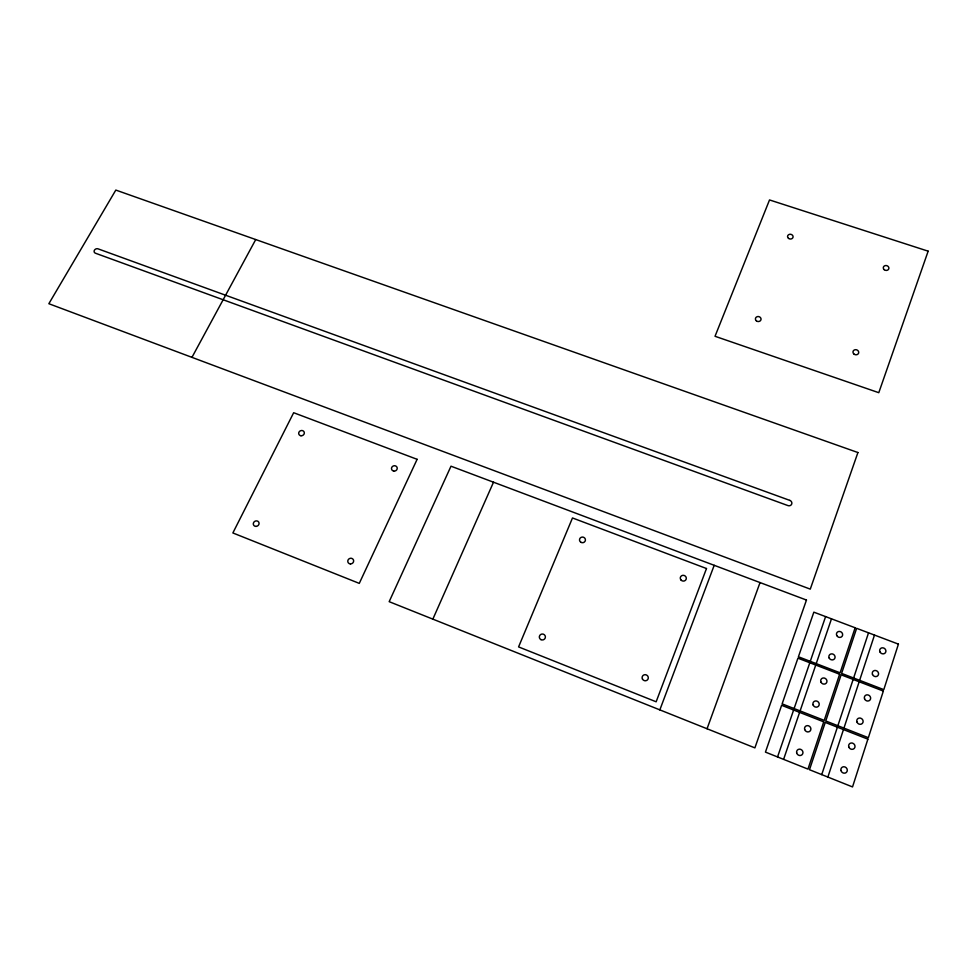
<?xml version="1.0" encoding="UTF-8"?>
<svg xmlns="http://www.w3.org/2000/svg" width="977" height="977" viewBox="0 0 977 977"><rect width="100%" height="100%" fill="white"/><g stroke="black" fill="none" stroke-linecap="round" stroke-linejoin="round"><path stroke-width="1.47" d="M827.873 777.069L843.469 729.575M843.945 728.109L859.162 681.763M859.626 680.334L874.488 635.074M821.742 774.614L837.387 727.193M837.863 725.728L853.141 679.442M853.617 678.014L868.529 632.815M783.603 759.361L799.613 712.367M800.114 710.926L815.746 665.044M816.222 663.627L831.488 618.832M777.545 756.943L793.617 710.01M794.106 708.569L809.799 662.76M810.275 661.344L825.602 616.597M707.055 728.757L760.033 582.573M659.841 709.888L714.199 565.317M432.848 619.137L493.507 482.211M191.956 357.362L255.73 239.56M867.881 739.162L852.53 786.925L809.493 769.717L825.26 722.43L867.881 739.162M883.342 691.069L868.358 737.684L825.748 720.977L841.136 674.814L883.342 691.069M898.425 644.124L883.806 689.628L841.612 673.397L856.634 628.321L898.425 644.124M823.745 721.844L807.967 769.107L765.443 752.107L781.624 705.309L823.745 721.844M839.634 674.24L824.234 720.379L782.125 703.867L797.928 658.18L839.634 674.24M855.144 627.771L840.11 672.823L798.417 656.776L813.841 612.164L855.144 627.771M806.465 600.049L754.891 747.881L389.176 601.673L450.995 466.2L806.465 600.049M857.916 452.534L810.275 589.131L48.85 303.713L115.823 190.075L857.916 452.534M928.15 251.174L878.787 392.693L715.03 336.283L769.522 199.943L928.15 251.174M706.493 568.529L656.153 701.791L518.579 646.908L572.485 517.957L706.493 568.529M417.118 459.324L359.28 583.379L232.868 532.953L293.662 412.721L417.118 459.324M789.819 500.395L98.042 248.842A2.723 2.259 -24.4 0 0 94.439 250.197A2.723 2.259 -24.4 0 0 95.477 253.226L787.938 505.585A3.016 2.76 20.4 0 0 791.712 504.022A3.016 2.76 20.4 0 0 789.819 500.395M642.451 679.052A3.126 3.029 33.1 0 0 647.812 679.455A3.126 3.029 33.1 0 0 645.357 674.68A3.126 3.029 33.1 0 0 642.451 679.052M680.981 579.996A3.041 2.882 19.5 0 0 686.135 579.288A3.041 2.882 19.5 0 0 682.764 575.331A3.041 2.882 19.5 0 0 680.981 579.996M540.965 639.642A3.041 2.98 -3.5 0 0 545.398 636.857A3.041 2.98 -3.5 0 0 540.733 634.476A3.041 2.98 -3.5 0 0 540.965 639.642M580.765 542.198A2.968 2.833 2.9 0 0 585.418 540.159A2.968 2.833 2.9 0 0 581.217 537.313A2.968 2.833 2.9 0 0 580.765 542.198M879.984 651.964A3.224 2.943 35.3 0 0 885.406 652.721A3.224 2.943 35.3 0 0 882.964 647.824A3.224 2.943 35.3 0 0 879.984 651.964M836.752 635.538A3.187 2.931 33.2 0 0 842.125 636.296A3.187 2.931 33.2 0 0 839.756 631.447A3.187 2.931 33.2 0 0 836.752 635.538M872.498 674.46A3.249 2.968 37.1 0 0 877.92 675.608A3.249 2.968 37.1 0 0 875.832 670.527A3.249 2.968 37.1 0 0 872.498 674.46M829.155 658.009A3.212 2.968 35.2 0 0 834.553 658.779A3.212 2.968 35.2 0 0 832.196 653.882A3.212 2.968 35.2 0 0 829.155 658.009M813.12 704.979A3.249 3.029 39.9 0 0 818.543 706.151A3.249 3.029 39.9 0 0 816.528 700.997A3.249 3.029 39.9 0 0 813.12 704.979M856.914 721.905A3.297 3.029 41.3 0 0 862.312 723.468A3.297 3.029 41.3 0 0 860.59 718.144A3.297 3.029 41.3 0 0 856.914 721.905M820.9 681.97A3.236 2.992 37.6 0 0 826.298 683.118A3.236 2.992 37.6 0 0 824.27 678.026A3.236 2.992 37.6 0 0 820.9 681.97M864.56 698.873A3.273 3.004 39.2 0 0 869.994 700.033A3.273 3.004 39.2 0 0 867.906 694.891A3.273 3.004 39.2 0 0 864.56 698.873M848.769 746.904A3.334 3.065 43.7 0 0 854.203 748.492A3.334 3.065 43.7 0 0 852.481 743.106A3.334 3.065 43.7 0 0 848.769 746.904M804.682 729.514A3.285 3.053 42.6 0 0 810.067 731.077A3.285 3.053 42.6 0 0 808.419 725.752A3.285 3.053 42.6 0 0 804.682 729.514M840.953 770.487A3.358 3.09 46 0 0 846.314 772.477A3.358 3.09 46 0 0 844.983 766.957A3.358 3.09 46 0 0 840.953 770.487M796.658 752.852A3.31 3.09 45.3 0 0 801.958 754.818A3.31 3.09 45.3 0 0 800.7 749.347A3.31 3.09 45.3 0 0 796.658 752.852M300.977 435.754A2.87 2.589 -23.6 0 0 304.177 432.078A2.87 2.589 -23.6 0 0 299.365 431.565A2.87 2.589 -23.6 0 0 300.977 435.754M256.023 526.408A2.968 2.699 -31.5 0 0 258.771 522.194A2.968 2.699 -31.5 0 0 253.764 522.316A2.968 2.699 -31.5 0 0 256.023 526.408M393.707 471.073A2.894 2.675 -19.2 0 0 397.114 467.519A2.894 2.675 -19.2 0 0 392.278 466.652A2.894 2.675 -19.2 0 0 393.707 471.073M350.413 563.924A2.98 2.797 -29.5 0 0 353.393 559.772A2.98 2.797 -29.5 0 0 348.325 559.552A2.98 2.797 -29.5 0 0 350.413 563.924M788.537 238.4A2.772 2.381 8.9 0 0 793.043 237.179A2.772 2.381 8.9 0 0 789.379 234.358A2.772 2.381 8.9 0 0 788.537 238.4M756.393 320.871A2.833 2.504 9.7 0 0 761.01 319.601A2.833 2.504 9.7 0 0 757.297 316.633A2.833 2.504 9.7 0 0 756.393 320.871M884.185 269.652A2.833 2.43 13.7 0 0 888.838 268.687A2.833 2.43 13.7 0 0 885.26 265.585A2.833 2.43 13.7 0 0 884.185 269.652M853.727 353.833A2.907 2.54 15.6 0 0 858.6 353.161A2.907 2.54 15.6 0 0 855.217 349.693A2.907 2.54 15.6 0 0 853.727 353.833"/></g></svg>
